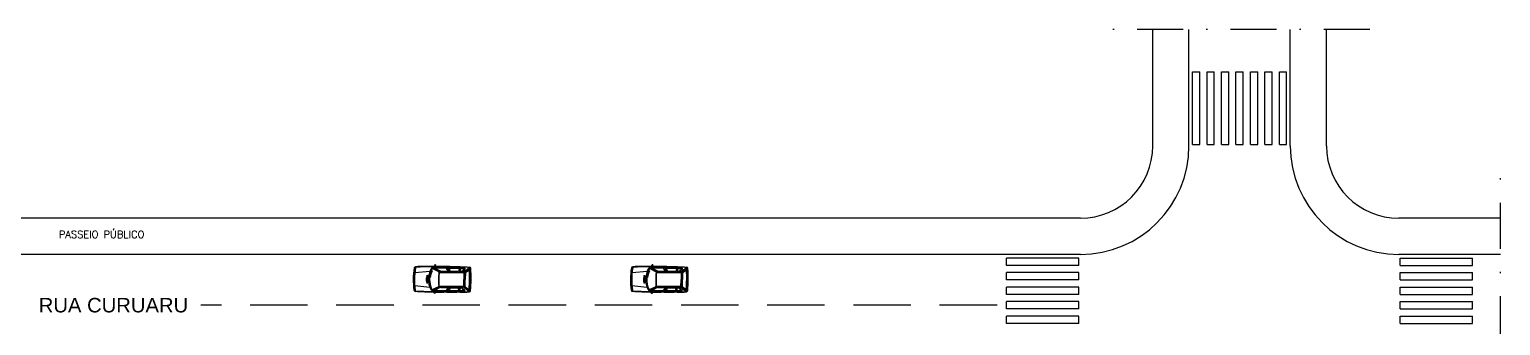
# Model space of a CAD drawing. Header units: millimetres. Extents: x 71 to 407, y 12 to 405.
# Drawn here: x 305.4 to 407.1, y 263.6 to 284 of the extents above; entities that cross this region are included whole.
import ezdxf

# ---------------------------------------------------------------- set-up
doc = ezdxf.new("R2010")
doc.units = ezdxf.units.MM
doc.header["$LTSCALE"] = 0.25
doc.linetypes.add('DASHDOT', pattern=[25.4, 12.7, -6.35, 0, -6.35])
doc.linetypes.add('HIDDEN', pattern=[9.525, 6.35, -3.175])
for name, color, linetype in [('CALCADAS', 250, 'Continuous'), ('EXTERN', 7, 'Continuous'), ('EXTERN-I', 251, 'Continuous'), ('TEXTO1', 7, 'Continuous')]:
    doc.layers.add(name, color=color, linetype=linetype)
doc.styles.get("Standard").update_dxf_attribs({"font": 'romans.shx'})
doc.styles.add('TECHNICLIGHT', font='arial.ttf')

msp = doc.modelspace()

# ---------------------------------------------------------------- linework, layer by layer
at = {"layer": 'CALCADAS', "linetype": 'DASHDOT'}
for p, q in [((398.032, 284.013), (380.032, 284.013)), ((407.058, 255.993), (407.058, 273.993))]:
    msp.add_line(p, q, dxfattribs=at)
at = {"layer": 'CALCADAS'}
for p, q in [((383.032, 275.993), (383.032, 284.013)), ((385.532, 275.993), (385.532, 284.013)), ((392.532, 275.993), (392.532, 284.013)), ((395.032, 275.993), (395.032, 284.013)), ((385.782, 276.089), (385.782, 281.089)), ((385.782, 281.089), (386.282, 281.089)), ((386.282, 276.089), (386.282, 281.089)), ((386.782, 276.089), (386.782, 281.089)), ((386.782, 281.089), (387.282, 281.089)), ((387.282, 276.089), (387.282, 281.089)), ((387.782, 276.089), (387.782, 281.089)), ((387.782, 281.089), (388.282, 281.089)), ((388.282, 276.089), (388.282, 281.089)), ((388.782, 276.089), (388.782, 281.089)), ((388.782, 281.089), (389.282, 281.089)), ((389.282, 276.089), (389.282, 281.089)), ((389.782, 276.089), (389.782, 281.089)), ((389.782, 281.089), (390.282, 281.089)), ((390.282, 276.089), (390.282, 281.089)), ((390.782, 276.089), (390.782, 281.089)), ((390.782, 281.089), (391.282, 281.089)), ((391.282, 276.089), (391.282, 281.089)), ((391.782, 276.089), (391.782, 281.089)), ((391.782, 281.089), (392.282, 281.089)), ((392.282, 276.089), (392.282, 281.089)), ((385.782, 276.089), (386.282, 276.089)), ((386.782, 276.089), (387.282, 276.089)), ((387.782, 276.089), (388.282, 276.089)), ((388.782, 276.089), (389.282, 276.089)), ((389.782, 276.089), (390.282, 276.089)), ((390.782, 276.089), (391.282, 276.089)), ((391.782, 276.089), (392.282, 276.089)), ((378.032, 270.993), (245.032, 270.993)), ((407.058, 270.993), (400.032, 270.993)), ((378.032, 268.493), (245.032, 268.493)), ((407.058, 268.493), (400.032, 268.493)), ((377.935, 268.243), (372.935, 268.243)), ((372.935, 267.743), (372.935, 268.243)), ((377.935, 267.743), (372.935, 267.743)), ((377.935, 267.743), (377.935, 268.243)), ((400.129, 268.243), (405.129, 268.243)), ((400.129, 267.743), (400.129, 268.243)), ((400.129, 267.743), (405.129, 267.743)), ((405.129, 267.743), (405.129, 268.243)), ((377.935, 267.243), (372.935, 267.243)), ((372.935, 266.743), (372.935, 267.243)), ((377.935, 266.743), (372.935, 266.743)), ((377.935, 266.243), (372.935, 266.243)), ((372.935, 265.743), (372.935, 266.243)), ((377.935, 266.743), (377.935, 267.243)), ((377.935, 265.743), (377.935, 266.243)), ((400.129, 267.243), (405.129, 267.243)), ((400.129, 266.743), (400.129, 267.243)), ((400.129, 266.743), (405.129, 266.743)), ((400.129, 266.243), (405.129, 266.243)), ((400.129, 265.743), (400.129, 266.243)), ((405.129, 266.743), (405.129, 267.243)), ((405.129, 265.743), (405.129, 266.243)), ((377.935, 265.743), (372.935, 265.743)), ((377.935, 265.243), (372.935, 265.243)), ((372.935, 264.743), (372.935, 265.243)), ((377.935, 264.743), (377.935, 265.243)), ((400.129, 265.743), (405.129, 265.743)), ((400.129, 265.243), (405.129, 265.243)), ((400.129, 264.743), (400.129, 265.243)), ((405.129, 264.743), (405.129, 265.243)), ((377.935, 264.743), (372.935, 264.743)), ((377.935, 264.243), (372.935, 264.243)), ((372.935, 263.743), (372.935, 264.243)), ((377.935, 263.743), (377.935, 264.243)), ((400.129, 264.743), (405.129, 264.743)), ((400.129, 264.243), (405.129, 264.243)), ((400.129, 263.743), (400.129, 264.243)), ((405.129, 263.743), (405.129, 264.243)), ((377.935, 263.743), (372.935, 263.743)), ((400.129, 263.743), (405.129, 263.743))]:
    msp.add_line(p, q, dxfattribs=at)
at = {"layer": 'CALCADAS', "linetype": 'HIDDEN', "ltscale": 2.5}
msp.add_line((372.276, 264.993), (317.285, 264.993), dxfattribs=at)
at = {"layer": 'CALCADAS'}
for centre, radius, start, end in [((378.032, 275.993), 5, 270, 0), ((378.032, 275.993), 7.5, 270, 0), ((400.032, 275.993), 7.5, 180, 270), ((400.032, 275.993), 5, 180, 270)]:
    msp.add_arc(centre, radius, start, end, dxfattribs=at)
at = {"layer": 'EXTERN', "color": 1}
for p, q in [((333.442, 267.77), (333.391, 267.67)), ((333.487, 267.773), (333.441, 267.67)), ((333.468, 267.781), (333.442, 267.77)), ((333.487, 267.773), (333.468, 267.781)), ((334.292, 267.665), (334.092, 267.667)), ((335.194, 267.644), (334.994, 267.646)), ((333.419, 265.805), (333.37, 265.907)), ((333.445, 265.794), (333.419, 265.805)), ((333.464, 265.802), (333.421, 265.906)), ((333.464, 265.802), (333.445, 265.794)), ((334.272, 265.891), (334.072, 265.893)), ((335.174, 265.891), (334.974, 265.893))]:
    msp.add_line(p, q, dxfattribs=at)
at = {"layer": 'EXTERN', "color": 6}
for p, q in [((348.446, 267.77), (348.395, 267.67)), ((348.491, 267.773), (348.445, 267.67)), ((348.472, 267.781), (348.446, 267.77)), ((348.491, 267.773), (348.472, 267.781)), ((349.296, 267.665), (349.096, 267.667)), ((350.198, 267.644), (349.998, 267.646)), ((348.423, 265.805), (348.374, 265.907)), ((348.449, 265.794), (348.423, 265.805)), ((348.468, 265.802), (348.425, 265.906)), ((348.468, 265.802), (348.449, 265.794)), ((349.276, 265.891), (349.076, 265.893)), ((350.178, 265.891), (349.978, 265.893))]:
    msp.add_line(p, q, dxfattribs=at)
at = {"layer": 'EXTERN', "color": 1}
for centre, radius, start, end in [((336.802, 266.748), 4.854, 170.25829, 188.41167), ((332.116, 267.553), 0.1, 89.33498, 170.25829), ((333.402, 218.521), 49.148, 90.01288, 91.49742), ((333.402, 218.521), 49.148, 89.20248, 89.95395), ((334.092, 267.657), 0.01, 89.33498, 127.29059), ((334.292, 267.655), 0.01, 43.18982, 89.33498), ((333.402, 218.521), 49.148, 88.15053, 88.95375), ((334.994, 267.636), 0.01, 89.33498, 125.55277), ((335.194, 267.634), 0.01, 17.64646, 89.33498), ((333.402, 218.521), 49.148, 87.14748, 87.89935), ((335.844, 267.529), 0.08, 4.25387, 87.14748), ((326.897, 266.863), 9.051, 359.33498, 4.25387), ((326.897, 266.863), 9.051, 354.5287, 359.33498), ((332.099, 266.053), 0.1, 188.41167, 269.33498), ((334.522, 315.042), 49.148, 267.17255, 268.65709), ((334.522, 315.042), 49.148, 268.71602, 269.46748), ((334.072, 265.903), 0.01, 231.37937, 269.33498), ((334.272, 265.901), 0.01, 269.33498, 315.48015), ((334.522, 315.042), 49.148, 269.71622, 270.51944), ((334.974, 265.903), 0.01, 233.1172, 269.33498), ((335.174, 265.901), 0.01, 269.33498, 341.02351), ((334.522, 315.042), 49.148, 270.77062, 271.50623), ((335.808, 266.01), 0.1, 273.66867, 354.5287)]:
    msp.add_arc(centre, radius, start, end, dxfattribs=at)
at = {"layer": 'EXTERN', "color": 6}
for centre, radius, start, end in [((351.806, 266.748), 4.854, 170.25829, 188.41167), ((347.12, 267.553), 0.1, 89.33498, 170.25829), ((348.406, 218.521), 49.148, 90.01288, 91.49742), ((348.406, 218.521), 49.148, 89.20248, 89.95395), ((349.096, 267.657), 0.01, 89.33498, 127.29059), ((349.296, 267.655), 0.01, 43.18982, 89.33498), ((348.406, 218.521), 49.148, 88.15053, 88.95375), ((349.998, 267.636), 0.01, 89.33498, 125.55277), ((350.198, 267.634), 0.01, 17.64646, 89.33498), ((348.406, 218.521), 49.148, 87.14748, 87.89935), ((350.848, 267.529), 0.08, 4.25387, 87.14748), ((341.901, 266.863), 9.051, 359.33498, 4.25387), ((341.901, 266.863), 9.051, 354.5287, 359.33498), ((347.103, 266.053), 0.1, 188.41167, 269.33498), ((349.526, 315.042), 49.148, 267.17255, 268.65709), ((349.526, 315.042), 49.148, 268.71602, 269.46748), ((349.076, 265.903), 0.01, 231.37937, 269.33498), ((349.276, 265.901), 0.01, 269.33498, 315.48015), ((349.526, 315.042), 49.148, 269.71622, 270.51944), ((349.978, 265.903), 0.01, 233.1172, 269.33498), ((350.178, 265.901), 0.01, 269.33498, 341.02351), ((349.526, 315.042), 49.148, 270.77062, 271.50623), ((350.812, 266.01), 0.1, 273.66867, 354.5287)]:
    msp.add_arc(centre, radius, start, end, dxfattribs=at)
at = {"layer": 'EXTERN-I', "color": 1}
for p, q in [((332.065, 267.254), (333.107, 267.341)), ((332.105, 267.547), (332.066, 267.547)), ((332.106, 267.552), (332.068, 267.552)), ((333.248, 267.364), (333.257, 267.36)), ((333.272, 267.555), (333.263, 267.67)), ((333.287, 267.566), (333.278, 267.67)), ((333.761, 267.322), (333.287, 267.566)), ((333.736, 267.312), (333.297, 267.538)), ((333.754, 267.314), (333.304, 267.545)), ((333.711, 267.299), (333.308, 267.506)), ((333.779, 267.357), (333.335, 267.586)), ((333.391, 267.67), (333.365, 267.619)), ((333.365, 267.619), (333.372, 267.604)), ((333.372, 267.598), (333.372, 267.604)), ((333.394, 267.595), (333.372, 267.604)), ((333.398, 267.588), (333.374, 267.588)), ((333.398, 267.583), (333.374, 267.583)), ((333.398, 267.578), (333.374, 267.578)), ((333.398, 267.573), (333.374, 267.573)), ((333.399, 267.593), (333.375, 267.593)), ((333.394, 267.595), (333.41, 267.599)), ((333.401, 267.596), (333.401, 267.595)), ((333.441, 267.67), (333.41, 267.599)), ((333.426, 267.605), (333.442, 267.531)), ((333.436, 267.605), (333.453, 267.525)), ((333.786, 267.371), (333.449, 267.544)), ((333.75, 267.268), (335.451, 267.248)), ((333.865, 267.297), (335.431, 267.278)), ((333.865, 267.287), (335.451, 267.268)), ((333.866, 267.352), (334.379, 267.346)), ((333.866, 267.337), (334.408, 267.33)), ((334.082, 267.657), (334.082, 267.634)), ((334.112, 267.624), (334.092, 267.624)), ((334.112, 267.638), (334.112, 267.624)), ((334.212, 267.647), (334.122, 267.648)), ((334.222, 267.637), (334.222, 267.622)), ((334.302, 267.621), (334.222, 267.622)), ((334.379, 267.346), (334.233, 267.55)), ((334.408, 267.33), (334.244, 267.56)), ((334.302, 267.655), (334.302, 267.621)), ((334.302, 267.655), (334.473, 267.289)), ((334.498, 267.329), (334.431, 267.556)), ((334.509, 267.344), (334.449, 267.546)), ((334.498, 267.329), (335.089, 267.322)), ((334.509, 267.344), (335.077, 267.337)), ((334.984, 267.636), (334.984, 267.613)), ((335.014, 267.602), (334.994, 267.603)), ((335.014, 267.617), (335.014, 267.602)), ((335.114, 267.626), (335.024, 267.627)), ((335.128, 267.527), (335.077, 267.337)), ((335.146, 267.536), (335.089, 267.322)), ((335.124, 267.616), (335.124, 267.601)), ((335.204, 267.6), (335.124, 267.601)), ((335.224, 267.572), (335.146, 267.282)), ((335.157, 267.322), (335.319, 267.32)), ((335.226, 267.523), (335.176, 267.336)), ((335.176, 267.336), (335.313, 267.335)), ((335.758, 267.604), (335.204, 267.637)), ((335.224, 267.572), (335.204, 267.637)), ((335.204, 267.634), (335.204, 267.6)), ((335.313, 267.335), (335.512, 267.494)), ((335.319, 267.32), (335.528, 267.488)), ((335.451, 267.268), (335.445, 266.764)), ((335.451, 267.298), (335.742, 267.531)), ((335.461, 267.293), (335.455, 266.764)), ((335.461, 267.293), (335.752, 267.527)), ((335.541, 267.278), (335.535, 266.763)), ((335.548, 267.29), (335.799, 267.455)), ((335.548, 267.278), (335.785, 267.434)), ((335.558, 267.26), (335.792, 267.415)), ((335.828, 267.595), (335.768, 267.601)), ((335.828, 267.595), (335.848, 267.594)), ((332.054, 266.354), (332.013, 266.374)), ((332.065, 267.254), (332.023, 267.234)), ((332.054, 266.354), (333.094, 266.241)), ((332.853, 266.8), (332.949, 266.798)), ((332.853, 266.789), (332.949, 266.788)), ((332.853, 266.766), (332.949, 266.765)), ((332.853, 266.741), (332.948, 266.74)), ((332.854, 266.847), (332.95, 266.846)), ((332.854, 266.823), (332.95, 266.822)), ((332.854, 266.775), (332.95, 266.774)), ((332.854, 266.752), (332.95, 266.751)), ((332.854, 266.727), (332.95, 266.726)), ((332.854, 266.717), (332.949, 266.716)), ((332.855, 266.872), (332.951, 266.871)), ((332.855, 266.861), (332.951, 266.86)), ((332.855, 266.837), (332.951, 266.836)), ((332.855, 266.814), (332.951, 266.812)), ((332.855, 266.703), (332.951, 266.702)), ((332.855, 266.693), (332.95, 266.692)), ((332.856, 266.679), (332.952, 266.678)), ((332.856, 266.669), (332.951, 266.668)), ((332.857, 266.896), (332.953, 266.895)), ((332.857, 266.886), (332.953, 266.885)), ((332.857, 266.655), (332.953, 266.654)), ((332.857, 266.645), (332.953, 266.644)), ((332.858, 266.92), (332.954, 266.918)), ((332.858, 266.91), (332.954, 266.909)), ((332.858, 266.631), (332.954, 266.63)), ((332.859, 266.62), (332.955, 266.619)), ((332.86, 266.934), (332.956, 266.932)), ((332.861, 266.944), (332.957, 266.943)), ((332.861, 266.606), (332.956, 266.605)), ((332.862, 266.958), (332.958, 266.957)), ((332.862, 266.596), (332.957, 266.595)), ((332.863, 266.968), (332.959, 266.967)), ((332.863, 266.582), (332.959, 266.581)), ((332.864, 266.572), (332.96, 266.571)), ((332.865, 266.982), (332.961, 266.981)), ((332.866, 266.992), (332.962, 266.991)), ((332.866, 266.558), (332.961, 266.557)), ((332.868, 267.006), (332.964, 267.005)), ((332.868, 266.548), (332.963, 266.547)), ((332.869, 266.534), (332.965, 266.533)), ((332.87, 267.016), (332.965, 267.015)), ((332.871, 267.03), (332.967, 267.029)), ((332.873, 267.041), (332.969, 267.039)), ((332.875, 267.055), (332.971, 267.053)), ((333.139, 267.069), (333.022, 266.802)), ((333.025, 266.795), (333.033, 266.792)), ((333.033, 266.792), (333.127, 267.021)), ((333.112, 266.916), (333.121, 266.914)), ((333.748, 266.246), (333.269, 266.013)), ((333.724, 266.256), (333.28, 266.041)), ((333.742, 266.254), (333.287, 266.033)), ((333.699, 266.27), (333.291, 266.072)), ((333.739, 266.32), (335.44, 266.3)), ((333.739, 266.3), (335.44, 266.28)), ((333.75, 267.248), (335.451, 267.228)), ((333.853, 266.269), (335.419, 266.251)), ((333.854, 266.279), (335.439, 266.26)), ((334.282, 265.901), (334.461, 266.262)), ((335.205, 265.961), (335.134, 266.254)), ((335.439, 266.26), (335.445, 266.764)), ((335.449, 266.235), (335.455, 266.764)), ((335.529, 266.249), (335.535, 266.763)), ((335.536, 266.248), (335.77, 266.086)), ((335.54, 266.278), (335.545, 266.763)), ((335.551, 267.248), (335.545, 266.763)), ((335.546, 266.266), (335.776, 266.106)), ((335.911, 266.789), (335.91, 266.729)), ((335.91, 266.729), (335.933, 266.729)), ((335.911, 266.789), (335.933, 266.789)), ((335.921, 266.779), (335.92, 266.739)), ((335.92, 266.739), (335.928, 266.739)), ((335.921, 266.779), (335.928, 266.779)), ((335.928, 266.739), (335.928, 266.779)), ((335.938, 266.734), (335.938, 266.784)), ((332.088, 266.059), (332.049, 266.06)), ((332.089, 266.054), (332.051, 266.055)), ((333.255, 266.024), (333.243, 265.91)), ((333.269, 266.013), (333.258, 265.909)), ((333.766, 266.21), (333.316, 265.992)), ((333.346, 265.958), (333.353, 265.972)), ((333.37, 265.907), (333.346, 265.958)), ((333.376, 265.982), (333.353, 265.972)), ((333.353, 265.978), (333.353, 265.972)), ((333.38, 266.003), (333.356, 266.003)), ((333.38, 265.998), (333.356, 265.998)), ((333.38, 265.993), (333.356, 265.993)), ((333.38, 265.988), (333.356, 265.988)), ((333.38, 265.983), (333.356, 265.983)), ((333.376, 265.982), (333.391, 265.977)), ((333.382, 265.98), (333.382, 265.981)), ((333.421, 265.906), (333.391, 265.977)), ((333.407, 265.971), (333.425, 266.044)), ((333.417, 265.971), (333.436, 266.05)), ((333.772, 266.196), (333.432, 266.031)), ((333.853, 266.229), (334.395, 266.222)), ((333.853, 266.214), (334.365, 266.208)), ((334.062, 265.903), (334.062, 265.927)), ((334.092, 265.936), (334.072, 265.936)), ((334.092, 265.921), (334.092, 265.936)), ((334.192, 265.91), (334.102, 265.911)), ((334.282, 265.934), (334.202, 265.935)), ((334.202, 265.92), (334.202, 265.935)), ((334.365, 266.208), (334.215, 266.007)), ((334.395, 266.222), (334.226, 265.997)), ((334.282, 265.901), (334.282, 265.934)), ((334.485, 266.221), (334.412, 265.996)), ((334.496, 266.206), (334.431, 266.006)), ((334.485, 266.221), (335.076, 266.215)), ((334.496, 266.206), (335.064, 266.2)), ((334.964, 265.903), (334.964, 265.927)), ((334.994, 265.936), (334.974, 265.936)), ((334.994, 265.921), (334.994, 265.936)), ((335.094, 265.91), (335.004, 265.911)), ((335.11, 266.009), (335.064, 266.2)), ((335.128, 266), (335.076, 266.215)), ((335.104, 265.92), (335.104, 265.935)), ((335.184, 265.934), (335.104, 265.935)), ((335.144, 266.214), (335.306, 266.212)), ((335.163, 266.199), (335.3, 266.197)), ((335.209, 266.011), (335.163, 266.199)), ((335.738, 265.917), (335.183, 265.898)), ((335.205, 265.961), (335.184, 265.898)), ((335.184, 265.901), (335.184, 265.934)), ((335.3, 266.197), (335.495, 266.033)), ((335.306, 266.212), (335.511, 266.039)), ((335.439, 266.23), (335.724, 265.99)), ((335.449, 266.235), (335.734, 265.995)), ((335.536, 266.236), (335.783, 266.065)), ((335.808, 265.925), (335.748, 265.92)), ((335.808, 265.925), (335.828, 265.926))]:
    msp.add_line(p, q, dxfattribs=at)
at = {"layer": 'EXTERN-I', "color": 6}
for p, q in [((347.069, 267.254), (348.111, 267.341)), ((347.109, 267.547), (347.07, 267.547)), ((347.11, 267.552), (347.072, 267.552)), ((348.252, 267.364), (348.261, 267.36)), ((348.276, 267.555), (348.267, 267.67)), ((348.291, 267.566), (348.282, 267.67)), ((348.765, 267.322), (348.291, 267.566)), ((348.74, 267.312), (348.301, 267.538)), ((348.758, 267.314), (348.308, 267.545)), ((348.715, 267.299), (348.312, 267.506)), ((348.783, 267.357), (348.339, 267.586)), ((348.395, 267.67), (348.369, 267.619)), ((348.369, 267.619), (348.376, 267.604)), ((348.376, 267.598), (348.376, 267.604)), ((348.398, 267.595), (348.376, 267.604)), ((348.402, 267.588), (348.378, 267.588)), ((348.402, 267.583), (348.378, 267.583)), ((348.402, 267.578), (348.378, 267.578)), ((348.402, 267.573), (348.378, 267.573)), ((348.403, 267.593), (348.379, 267.593)), ((348.398, 267.595), (348.414, 267.599)), ((348.405, 267.596), (348.405, 267.595)), ((348.445, 267.67), (348.414, 267.599)), ((348.43, 267.605), (348.446, 267.531)), ((348.44, 267.605), (348.457, 267.525)), ((348.79, 267.371), (348.453, 267.544)), ((348.754, 267.268), (350.455, 267.248)), ((348.869, 267.297), (350.435, 267.278)), ((348.869, 267.287), (350.455, 267.268)), ((348.87, 267.352), (349.382, 267.346)), ((348.87, 267.337), (349.412, 267.33)), ((349.086, 267.657), (349.086, 267.634)), ((349.116, 267.624), (349.096, 267.624)), ((349.116, 267.638), (349.116, 267.624)), ((349.216, 267.647), (349.126, 267.648)), ((349.226, 267.637), (349.226, 267.622)), ((349.306, 267.621), (349.226, 267.622)), ((349.382, 267.346), (349.237, 267.55)), ((349.412, 267.33), (349.248, 267.56)), ((349.306, 267.655), (349.306, 267.621)), ((349.306, 267.655), (349.477, 267.289)), ((349.502, 267.329), (349.435, 267.556)), ((349.513, 267.344), (349.453, 267.546)), ((349.502, 267.329), (350.093, 267.322)), ((349.513, 267.344), (350.081, 267.337)), ((349.988, 267.636), (349.988, 267.613)), ((350.018, 267.602), (349.998, 267.603)), ((350.018, 267.617), (350.018, 267.602)), ((350.118, 267.626), (350.028, 267.627)), ((350.132, 267.527), (350.081, 267.337)), ((350.15, 267.536), (350.093, 267.322)), ((350.128, 267.616), (350.128, 267.601)), ((350.208, 267.6), (350.128, 267.601)), ((350.228, 267.572), (350.15, 267.282)), ((350.161, 267.322), (350.323, 267.32)), ((350.23, 267.523), (350.18, 267.336)), ((350.18, 267.336), (350.317, 267.335)), ((350.762, 267.604), (350.208, 267.637)), ((350.228, 267.572), (350.208, 267.637)), ((350.208, 267.634), (350.208, 267.6)), ((350.317, 267.335), (350.516, 267.494)), ((350.323, 267.32), (350.532, 267.488)), ((350.455, 267.268), (350.449, 266.764)), ((350.455, 267.298), (350.746, 267.531)), ((350.465, 267.293), (350.459, 266.764)), ((350.465, 267.293), (350.756, 267.527)), ((350.545, 267.278), (350.539, 266.763)), ((350.552, 267.29), (350.803, 267.455)), ((350.552, 267.278), (350.789, 267.434)), ((350.562, 267.26), (350.796, 267.415)), ((350.832, 267.595), (350.772, 267.601)), ((350.832, 267.595), (350.852, 267.594)), ((347.058, 266.354), (347.017, 266.374)), ((347.069, 267.254), (347.027, 267.234)), ((347.058, 266.354), (348.098, 266.241)), ((347.857, 266.8), (347.953, 266.798)), ((347.857, 266.789), (347.953, 266.788)), ((347.857, 266.766), (347.953, 266.765)), ((347.857, 266.741), (347.952, 266.74)), ((347.858, 266.847), (347.954, 266.846)), ((347.858, 266.823), (347.954, 266.822)), ((347.858, 266.775), (347.954, 266.774)), ((347.858, 266.752), (347.954, 266.751)), ((347.858, 266.727), (347.954, 266.726)), ((347.858, 266.717), (347.953, 266.716)), ((347.859, 266.872), (347.955, 266.871)), ((347.859, 266.861), (347.955, 266.86)), ((347.859, 266.837), (347.955, 266.836)), ((347.859, 266.814), (347.955, 266.812)), ((347.859, 266.703), (347.955, 266.702)), ((347.859, 266.693), (347.954, 266.692)), ((347.86, 266.679), (347.956, 266.678)), ((347.86, 266.669), (347.955, 266.668)), ((347.861, 266.896), (347.957, 266.895)), ((347.861, 266.886), (347.957, 266.885)), ((347.861, 266.655), (347.957, 266.654)), ((347.861, 266.645), (347.957, 266.644)), ((347.862, 266.92), (347.958, 266.918)), ((347.862, 266.91), (347.958, 266.909)), ((347.862, 266.631), (347.958, 266.63)), ((347.863, 266.62), (347.959, 266.619)), ((347.864, 266.934), (347.96, 266.932)), ((347.865, 266.944), (347.961, 266.943)), ((347.865, 266.606), (347.96, 266.605)), ((347.866, 266.958), (347.962, 266.957)), ((347.866, 266.596), (347.961, 266.595)), ((347.867, 266.968), (347.963, 266.967)), ((347.867, 266.582), (347.963, 266.581)), ((347.868, 266.572), (347.964, 266.571)), ((347.869, 266.982), (347.965, 266.981)), ((347.87, 266.992), (347.966, 266.991)), ((347.87, 266.558), (347.965, 266.557)), ((347.872, 267.006), (347.968, 267.005)), ((347.872, 266.548), (347.967, 266.547)), ((347.873, 266.534), (347.969, 266.533)), ((347.874, 267.016), (347.969, 267.015)), ((347.875, 267.03), (347.971, 267.029)), ((347.877, 267.041), (347.973, 267.039)), ((347.879, 267.055), (347.975, 267.053)), ((348.143, 267.069), (348.026, 266.802)), ((348.029, 266.795), (348.037, 266.792)), ((348.037, 266.792), (348.131, 267.021)), ((348.116, 266.916), (348.125, 266.914)), ((348.752, 266.246), (348.273, 266.013)), ((348.728, 266.256), (348.284, 266.041)), ((348.746, 266.254), (348.291, 266.033)), ((348.703, 266.27), (348.295, 266.072)), ((348.743, 266.32), (350.444, 266.3)), ((348.743, 266.3), (350.444, 266.28)), ((348.754, 267.248), (350.455, 267.228)), ((348.857, 266.269), (350.423, 266.251)), ((348.858, 266.279), (350.443, 266.26)), ((349.286, 265.901), (349.465, 266.262)), ((350.209, 265.961), (350.138, 266.254)), ((350.443, 266.26), (350.449, 266.764)), ((350.453, 266.235), (350.459, 266.764)), ((350.533, 266.249), (350.539, 266.763)), ((350.54, 266.248), (350.774, 266.086)), ((350.544, 266.278), (350.549, 266.763)), ((350.555, 267.248), (350.549, 266.763)), ((350.55, 266.266), (350.78, 266.106)), ((350.915, 266.789), (350.914, 266.729)), ((350.914, 266.729), (350.936, 266.729)), ((350.915, 266.789), (350.937, 266.789)), ((350.925, 266.779), (350.924, 266.739)), ((350.924, 266.739), (350.932, 266.739)), ((350.925, 266.779), (350.932, 266.779)), ((350.932, 266.739), (350.932, 266.779)), ((350.942, 266.734), (350.942, 266.784)), ((347.092, 266.059), (347.053, 266.06)), ((347.093, 266.054), (347.055, 266.055)), ((348.259, 266.024), (348.247, 265.91)), ((348.273, 266.013), (348.262, 265.909)), ((348.77, 266.21), (348.32, 265.992)), ((348.35, 265.958), (348.357, 265.972)), ((348.374, 265.907), (348.35, 265.958)), ((348.38, 265.982), (348.357, 265.972)), ((348.357, 265.978), (348.357, 265.972)), ((348.384, 266.003), (348.36, 266.003)), ((348.384, 265.998), (348.36, 265.998)), ((348.384, 265.993), (348.36, 265.993)), ((348.384, 265.988), (348.36, 265.988)), ((348.384, 265.983), (348.36, 265.983)), ((348.38, 265.982), (348.395, 265.977)), ((348.386, 265.98), (348.386, 265.981)), ((348.425, 265.906), (348.395, 265.977)), ((348.411, 265.971), (348.429, 266.044)), ((348.421, 265.971), (348.44, 266.05)), ((348.776, 266.196), (348.436, 266.031)), ((348.857, 266.229), (349.399, 266.222)), ((348.857, 266.214), (349.369, 266.208)), ((349.066, 265.903), (349.066, 265.927)), ((349.096, 265.936), (349.076, 265.936)), ((349.096, 265.921), (349.096, 265.936)), ((349.196, 265.91), (349.106, 265.911)), ((349.286, 265.934), (349.206, 265.935)), ((349.206, 265.92), (349.206, 265.935)), ((349.369, 266.208), (349.219, 266.007)), ((349.399, 266.222), (349.23, 265.997)), ((349.286, 265.901), (349.286, 265.934)), ((349.489, 266.221), (349.416, 265.996)), ((349.5, 266.206), (349.435, 266.006)), ((349.489, 266.221), (350.08, 266.215)), ((349.5, 266.206), (350.068, 266.2)), ((349.968, 265.903), (349.968, 265.927)), ((349.998, 265.936), (349.978, 265.936)), ((349.998, 265.921), (349.998, 265.936)), ((350.098, 265.91), (350.008, 265.911)), ((350.114, 266.009), (350.068, 266.2)), ((350.132, 266), (350.08, 266.215)), ((350.108, 265.92), (350.108, 265.935)), ((350.188, 265.934), (350.108, 265.935)), ((350.148, 266.214), (350.31, 266.212)), ((350.167, 266.199), (350.304, 266.197)), ((350.213, 266.011), (350.167, 266.199)), ((350.742, 265.917), (350.187, 265.898)), ((350.209, 265.961), (350.188, 265.898)), ((350.188, 265.901), (350.188, 265.934)), ((350.304, 266.197), (350.499, 266.033)), ((350.31, 266.212), (350.515, 266.039)), ((350.443, 266.23), (350.728, 265.99)), ((350.453, 266.235), (350.738, 265.995)), ((350.54, 266.236), (350.787, 266.065)), ((350.812, 265.925), (350.752, 265.92)), ((350.812, 265.925), (350.832, 265.926))]:
    msp.add_line(p, q, dxfattribs=at)
at = {"layer": 'EXTERN-I', "color": 1}
for centre, radius, start, end in [((336.802, 266.748), 4.804, 170.45046, 188.41167), ((336.802, 266.748), 4.764, 170.35466, 188.41167), ((332.066, 267.545), 0.002, 89.33498, 170.45046), ((336.802, 266.748), 4.804, 169.82879, 170.34176), ((332.068, 267.554), 0.002, 170.34176, 269.33498), ((332.123, 267.588), 0.05, 91.49356, 169.82879), ((336.802, 266.748), 4.764, 169.91474, 170.29378), ((332.161, 267.574), 0.05, 91.44948, 169.91474), ((333.402, 218.521), 49.133, 90.16027, 91.49356), ((333.402, 218.521), 49.118, 90.15893, 91.44948), ((334.557, 266.775), 1.557, 151.90456, 179.33498), ((334.772, 266.772), 1.712, 154.29667, 175.74246), ((334.772, 266.772), 1.689, 155.12196, 173.37902), ((334.875, 266.623), 1.793, 155.68391, 170.42941), ((334.87, 266.625), 1.773, 155.49795, 170.61537), ((333.263, 267.465), 0.09, 83.92858, 151.90456), ((333.275, 267.493), 0.05, 62.80039, 154.29667), ((333.285, 267.462), 0.05, 62.80039, 155.12196), ((333.246, 267.359), 0.005, 65.52364, 155.68391), ((333.263, 267.465), 0.09, 62.80039, 83.92858), ((333.339, 267.595), 0.01, 90.06166, 242.80039), ((333.392, 218.521), 49.083, 90.0231, 90.06166), ((333.377, 267.598), 0.005, 178.42081, 269.33498), ((333.374, 267.591), 0.0025, 89.33498, 269.33498), ((333.374, 267.586), 0.0025, 89.33498, 269.33498), ((333.374, 267.581), 0.0025, 89.33498, 269.33498), ((333.374, 267.576), 0.0025, 89.33498, 269.33498), ((333.398, 267.591), 0.0025, 269.33498, 89.33498), ((333.398, 267.586), 0.0025, 269.33498, 89.33498), ((333.398, 267.581), 0.0025, 269.33498, 89.33498), ((333.398, 267.576), 0.0025, 269.33498, 89.33498), ((333.399, 267.595), 0.002, 269.33498, 359.33498), ((333.392, 218.521), 49.083, 87.53273, 89.97553), ((333.402, 218.509), 49.058, 87.53243, 89.95052), ((333.402, 218.509), 49.048, 89.02929, 89.94796), ((333.402, 218.509), 49.038, 89.02066, 89.94539), ((337.974, 266.735), 4.281, 172.83769, 179.33498), ((333.698, 267.272), 0.03, 352.83769, 62.80039), ((337.974, 266.735), 4.258, 172.62277, 179.33498), ((333.722, 267.285), 0.03, 352.62277, 62.80039), ((333.868, 267.537), 0.25, 242.80039, 269.33498), ((333.868, 267.537), 0.24, 242.80039, 269.33498), ((333.868, 267.537), 0.2, 242.80039, 269.33498), ((333.868, 267.537), 0.185, 242.80039, 269.33498), ((334.092, 267.657), 0.01, 127.29059, 179.33498), ((334.092, 267.634), 0.01, 179.33498, 269.33498), ((334.122, 267.638), 0.01, 89.33498, 179.33498), ((334.212, 267.637), 0.01, 359.33498, 89.33498), ((334.292, 267.655), 0.01, 359.33498, 43.18982), ((333.402, 218.509), 49.048, 87.98303, 88.77631), ((333.402, 218.509), 49.038, 87.98573, 88.77256), ((334.994, 267.636), 0.01, 125.55277, 179.33498), ((334.994, 267.613), 0.01, 179.33498, 269.33498), ((335.024, 267.617), 0.01, 89.33498, 179.33498), ((335.114, 267.616), 0.01, 359.33498, 89.33498), ((335.194, 267.634), 0.01, 359.33498, 17.64646), ((333.409, 218.509), 49.038, 87.55462, 87.87871), ((333.402, 218.509), 49.048, 87.54129, 87.86817), ((335.457, 267.273), 0.0261, 101.46394, 167.20602), ((335.5, 267.492), 0.01, 4.06675, 87.55462), ((335.503, 267.519), 0.04, 308.7919, 87.53273), ((335.506, 267.502), 0.01, 308.7919, 87.54129), ((335.513, 267.502), 0.02, 308.7919, 87.53243), ((335.556, 267.277), 0.015, 123.38531, 179.33498), ((335.556, 267.265), 0.015, 123.38531, 179.33498), ((335.566, 267.248), 0.015, 123.38531, 179.33498), ((335.71, 267.57), 0.05, 308.7919, 4.58587), ((335.721, 267.566), 0.05, 308.7919, 4.5516), ((326.897, 266.863), 8.891, 4.58587, 4.77917), ((326.897, 266.863), 8.901, 4.5516, 4.75142), ((335.802, 267.409), 0.03, 3.50862, 123.38531), ((335.803, 267.398), 0.02, 3.43453, 123.38531), ((335.816, 267.43), 0.03, 3.63773, 123.38531), ((326.897, 266.863), 8.941, 359.33498, 3.43453), ((335.826, 267.565), 0.03, 4.4915, 87.1703), ((326.897, 266.863), 8.951, 359.33498, 3.50862), ((326.897, 266.863), 8.966, 359.33498, 3.63773), ((335.846, 267.564), 0.03, 4.47508, 87.14677), ((326.897, 266.863), 8.986, 359.33498, 4.4915), ((326.897, 266.863), 9.006, 359.33498, 4.47508), ((332.862, 266.806), 0.0108, 133.20148, 214.61352), ((332.862, 266.783), 0.0108, 144.05645, 225.46849), ((332.862, 266.759), 0.0108, 144.05645, 225.46849), ((332.861, 266.735), 0.0108, 144.05645, 225.46849), ((332.863, 266.854), 0.0108, 133.20148, 214.61352), ((332.863, 266.829), 0.0108, 133.20148, 214.61352), ((332.862, 266.711), 0.0108, 144.05645, 225.46849), ((332.863, 266.687), 0.0108, 144.05645, 225.46849), ((332.864, 266.878), 0.0108, 133.20148, 214.61352), ((332.864, 266.663), 0.0108, 144.05645, 225.46849), ((332.866, 266.902), 0.0108, 133.20148, 214.61352), ((332.866, 266.638), 0.0108, 144.05645, 225.46849), ((332.867, 266.926), 0.0108, 133.20148, 214.61352), ((332.868, 266.614), 0.0108, 144.05645, 225.46849), ((332.87, 266.95), 0.0108, 133.20148, 214.61352), ((332.87, 266.59), 0.0108, 144.05645, 225.46849), ((332.872, 266.974), 0.0108, 133.20148, 214.61352), ((332.873, 266.566), 0.0108, 144.05645, 225.46849), ((332.875, 266.998), 0.0108, 133.20148, 214.61352), ((332.876, 266.541), 0.0108, 144.05645, 225.46849), ((332.878, 267.022), 0.0108, 133.20148, 214.61352), ((332.882, 267.047), 0.0108, 133.20148, 214.61352), ((332.941, 266.732), 0.0107, 323.77042, 46.20055), ((332.942, 266.806), 0.0107, 312.46942, 34.89955), ((332.942, 266.78), 0.0107, 323.77042, 46.20055), ((332.942, 266.757), 0.0107, 323.77042, 46.20055), ((332.942, 266.708), 0.0107, 323.77042, 46.20055), ((332.942, 266.854), 0.0107, 312.46942, 34.89955), ((332.942, 266.83), 0.0107, 312.46942, 34.89955), ((332.943, 266.684), 0.0107, 323.77042, 46.20055), ((332.944, 266.878), 0.0107, 312.46942, 34.89955), ((332.944, 266.66), 0.0107, 323.77042, 46.20055), ((332.945, 266.902), 0.0107, 312.46942, 34.89955), ((332.946, 266.636), 0.0107, 323.77042, 46.20055), ((332.947, 266.926), 0.0107, 312.46942, 34.89955), ((332.948, 266.612), 0.0107, 323.77042, 46.20055), ((332.949, 266.951), 0.0107, 312.46942, 34.89955), ((332.95, 266.587), 0.0107, 323.77042, 46.20055), ((332.952, 266.975), 0.0107, 312.46942, 34.89955), ((332.953, 266.563), 0.0107, 323.77042, 46.20055), ((332.955, 266.999), 0.0107, 312.46942, 34.89955), ((332.956, 266.539), 0.0107, 323.77042, 46.20055), ((332.958, 267.023), 0.0107, 312.46942, 34.89955), ((332.962, 267.047), 0.0107, 312.46942, 34.89955), ((334.557, 266.775), 1.557, 179.33498, 206.76541), ((333.027, 266.8), 0.005, 156.41327, 246.41327), ((334.772, 266.772), 1.712, 176.95076, 179.33498), ((334.772, 266.772), 1.712, 179.33498, 204.37329), ((334.772, 266.772), 1.689, 174.58102, 179.33498), ((334.772, 266.772), 1.689, 179.33498, 203.548), ((333.123, 266.991), 0.005, 170.42941, 260.58967), ((337.974, 266.735), 4.281, 179.33498, 185.83228), ((333.686, 266.297), 0.03, 295.86958, 5.83228), ((337.974, 266.735), 4.258, 179.33498, 186.04719), ((333.711, 266.283), 0.03, 295.86958, 6.04719), ((333.851, 266.029), 0.25, 89.33498, 115.86958), ((333.851, 266.029), 0.24, 89.33498, 115.86958), ((335.445, 266.256), 0.0261, 191.46394, 257.20602), ((335.544, 266.261), 0.015, 179.33498, 235.28466), ((335.544, 266.249), 0.015, 179.33498, 235.28466), ((335.555, 266.278), 0.015, 179.33498, 235.28466), ((326.897, 266.863), 8.941, 355.23544, 359.33498), ((326.897, 266.863), 8.951, 355.16135, 359.33498), ((326.897, 266.863), 8.966, 355.03224, 359.33498), ((326.897, 266.863), 8.986, 354.17846, 359.33498), ((326.897, 266.863), 9.006, 354.19489, 359.33498), ((335.933, 266.784), 0.005, 359.33498, 89.33498), ((335.933, 266.734), 0.005, 269.33498, 359.33498), ((332.099, 266.053), 0.1, 188.41167, 269.33498), ((332.049, 266.062), 0.002, 188.21951, 269.33498), ((332.051, 266.053), 0.002, 89.33498, 188.32821), ((336.802, 266.748), 4.804, 188.32821, 188.84118), ((332.104, 266.018), 0.05, 188.84118, 267.17641), ((336.802, 266.748), 4.764, 188.37619, 188.75523), ((332.143, 266.031), 0.05, 188.75523, 267.22048), ((334.522, 315.042), 49.133, 267.17641, 268.5097), ((334.522, 315.042), 49.118, 267.22048, 268.51104), ((333.247, 266.114), 0.09, 206.76541, 274.74139), ((333.258, 266.086), 0.05, 204.37329, 295.86958), ((333.27, 266.117), 0.05, 203.548, 295.86958), ((333.247, 266.114), 0.09, 274.74139, 295.86958), ((333.32, 265.983), 0.01, 115.86958, 268.60831), ((334.512, 315.042), 49.083, 268.60831, 268.64686), ((333.356, 265.996), 0.0025, 89.33498, 269.33498), ((333.356, 265.991), 0.0025, 89.33498, 269.33498), ((333.356, 265.986), 0.0025, 89.33498, 269.33498), ((333.358, 265.978), 0.005, 89.33498, 180.24916), ((333.356, 266.001), 0.0025, 89.33498, 269.33498), ((333.38, 266.001), 0.0025, 269.33498, 89.33498), ((333.38, 265.996), 0.0025, 269.33498, 89.33498), ((333.38, 265.991), 0.0025, 269.33498, 89.33498), ((333.38, 265.986), 0.0025, 269.33498, 89.33498), ((333.38, 265.981), 0.002, 359.33498, 89.33498), ((334.512, 315.042), 49.083, 268.69444, 271.13724), ((334.522, 315.054), 49.058, 268.71945, 271.13753), ((334.522, 315.054), 49.048, 268.72201, 269.64068), ((334.522, 315.054), 49.038, 268.72458, 269.64931), ((333.851, 266.029), 0.2, 89.33498, 115.86958), ((333.851, 266.029), 0.185, 89.33498, 115.86958), ((334.072, 265.926), 0.01, 89.33498, 179.33498), ((334.072, 265.903), 0.01, 179.33498, 231.37937), ((334.102, 265.921), 0.01, 179.33498, 269.33498), ((334.192, 265.92), 0.01, 269.33498, 359.33498), ((334.272, 265.901), 0.01, 315.48015, 359.33498), ((334.522, 315.054), 49.048, 269.89366, 270.68694), ((334.522, 315.054), 49.038, 269.89741, 270.68424), ((334.974, 265.926), 0.01, 89.33498, 179.33498), ((334.974, 265.903), 0.01, 179.33498, 233.1172), ((335.004, 265.921), 0.01, 179.33498, 269.33498), ((335.094, 265.92), 0.01, 269.33498, 359.33498), ((335.174, 265.901), 0.01, 341.02351, 359.33498), ((334.529, 315.054), 49.038, 270.79126, 271.11535), ((334.522, 315.054), 49.048, 270.8018, 271.12867), ((335.484, 266.035), 0.01, 271.11535, 354.60322), ((335.486, 266.008), 0.04, 271.13724, 49.87807), ((335.488, 266.025), 0.01, 271.12867, 49.87807), ((335.496, 266.025), 0.02, 271.13753, 49.87807), ((335.691, 265.952), 0.05, 354.0841, 49.87807), ((335.702, 265.956), 0.05, 354.11837, 49.87807), ((326.897, 266.863), 8.891, 353.89079, 354.0841), ((326.897, 266.863), 8.901, 353.91855, 354.11837), ((335.787, 266.111), 0.03, 235.28466, 355.16135), ((335.788, 266.122), 0.02, 235.28466, 355.23544), ((335.8, 266.09), 0.03, 235.28466, 355.03224), ((335.807, 265.955), 0.03, 271.49967, 354.17846), ((335.828, 265.956), 0.03, 271.5232, 354.19489)]:
    msp.add_arc(centre, radius, start, end, dxfattribs=at)
at = {"layer": 'EXTERN-I', "color": 6}
for centre, radius, start, end in [((351.806, 266.748), 4.804, 170.45046, 188.41167), ((351.806, 266.748), 4.764, 170.35466, 188.41167), ((347.07, 267.545), 0.002, 89.33498, 170.45046), ((351.806, 266.748), 4.804, 169.82879, 170.34176), ((347.072, 267.554), 0.002, 170.34176, 269.33498), ((347.127, 267.588), 0.05, 91.49356, 169.82879), ((351.806, 266.748), 4.764, 169.91474, 170.29378), ((347.165, 267.574), 0.05, 91.44948, 169.91474), ((348.406, 218.521), 49.133, 90.16027, 91.49356), ((348.406, 218.521), 49.118, 90.15893, 91.44948), ((349.561, 266.775), 1.557, 151.90456, 179.33498), ((349.776, 266.772), 1.712, 154.29667, 175.74246), ((349.776, 266.772), 1.689, 155.12196, 173.37902), ((349.879, 266.623), 1.793, 155.68391, 170.42941), ((349.874, 266.625), 1.773, 155.49795, 170.61537), ((348.267, 267.465), 0.09, 83.92858, 151.90456), ((348.279, 267.493), 0.05, 62.80039, 154.29667), ((348.289, 267.462), 0.05, 62.80039, 155.12196), ((348.25, 267.359), 0.005, 65.52364, 155.68391), ((348.267, 267.465), 0.09, 62.80039, 83.92858), ((348.343, 267.595), 0.01, 90.06166, 242.80039), ((348.396, 218.521), 49.083, 90.0231, 90.06166), ((348.381, 267.598), 0.005, 178.42081, 269.33498), ((348.378, 267.591), 0.0025, 89.33498, 269.33498), ((348.378, 267.586), 0.0025, 89.33498, 269.33498), ((348.378, 267.581), 0.0025, 89.33498, 269.33498), ((348.378, 267.576), 0.0025, 89.33498, 269.33498), ((348.402, 267.591), 0.0025, 269.33498, 89.33498), ((348.402, 267.586), 0.0025, 269.33498, 89.33498), ((348.402, 267.581), 0.0025, 269.33498, 89.33498), ((348.402, 267.576), 0.0025, 269.33498, 89.33498), ((348.403, 267.595), 0.002, 269.33498, 359.33498), ((348.396, 218.521), 49.083, 87.53273, 89.97553), ((348.406, 218.509), 49.058, 87.53243, 89.95052), ((348.406, 218.509), 49.048, 89.02929, 89.94796), ((348.406, 218.509), 49.038, 89.02066, 89.94539), ((352.978, 266.735), 4.281, 172.83769, 179.33498), ((348.701, 267.272), 0.03, 352.83769, 62.80039), ((352.978, 266.735), 4.258, 172.62277, 179.33498), ((348.726, 267.285), 0.03, 352.62277, 62.80039), ((348.872, 267.537), 0.25, 242.80039, 269.33498), ((348.872, 267.537), 0.24, 242.80039, 269.33498), ((348.872, 267.537), 0.2, 242.80039, 269.33498), ((348.872, 267.537), 0.185, 242.80039, 269.33498), ((349.096, 267.657), 0.01, 127.29059, 179.33498), ((349.096, 267.634), 0.01, 179.33498, 269.33498), ((349.126, 267.638), 0.01, 89.33498, 179.33498), ((349.216, 267.637), 0.01, 359.33498, 89.33498), ((349.296, 267.655), 0.01, 359.33498, 43.18982), ((348.406, 218.509), 49.048, 87.98303, 88.77631), ((348.406, 218.509), 49.038, 87.98573, 88.77256), ((349.998, 267.636), 0.01, 125.55277, 179.33498), ((349.998, 267.613), 0.01, 179.33498, 269.33498), ((350.028, 267.617), 0.01, 89.33498, 179.33498), ((350.118, 267.616), 0.01, 359.33498, 89.33498), ((350.198, 267.634), 0.01, 359.33498, 17.64646), ((348.413, 218.509), 49.038, 87.55462, 87.87871), ((348.406, 218.509), 49.048, 87.54129, 87.86817), ((350.461, 267.273), 0.0261, 101.46394, 167.20602), ((350.504, 267.492), 0.01, 4.06675, 87.55462), ((350.507, 267.519), 0.04, 308.7919, 87.53273), ((350.51, 267.502), 0.01, 308.7919, 87.54129), ((350.517, 267.502), 0.02, 308.7919, 87.53243), ((350.56, 267.277), 0.015, 123.38531, 179.33498), ((350.56, 267.265), 0.015, 123.38531, 179.33498), ((350.57, 267.248), 0.015, 123.38531, 179.33498), ((350.714, 267.57), 0.05, 308.7919, 4.58587), ((350.725, 267.566), 0.05, 308.7919, 4.5516), ((341.901, 266.863), 8.891, 4.58587, 4.77917), ((341.901, 266.863), 8.901, 4.5516, 4.75142), ((350.806, 267.409), 0.03, 3.50862, 123.38531), ((350.807, 267.398), 0.02, 3.43453, 123.38531), ((350.82, 267.43), 0.03, 3.63773, 123.38531), ((341.901, 266.863), 8.941, 359.33498, 3.43453), ((350.83, 267.565), 0.03, 4.4915, 87.1703), ((341.901, 266.863), 8.951, 359.33498, 3.50862), ((341.901, 266.863), 8.966, 359.33498, 3.63773), ((350.85, 267.564), 0.03, 4.47508, 87.14677), ((341.901, 266.863), 8.986, 359.33498, 4.4915), ((341.901, 266.863), 9.006, 359.33498, 4.47508), ((347.866, 266.806), 0.0108, 133.20148, 214.61352), ((347.866, 266.783), 0.0108, 144.05645, 225.46849), ((347.866, 266.759), 0.0108, 144.05645, 225.46849), ((347.865, 266.735), 0.0108, 144.05645, 225.46849), ((347.867, 266.854), 0.0108, 133.20148, 214.61352), ((347.867, 266.829), 0.0108, 133.20148, 214.61352), ((347.866, 266.711), 0.0108, 144.05645, 225.46849), ((347.867, 266.687), 0.0108, 144.05645, 225.46849), ((347.868, 266.878), 0.0108, 133.20148, 214.61352), ((347.868, 266.663), 0.0108, 144.05645, 225.46849), ((347.87, 266.902), 0.0108, 133.20148, 214.61352), ((347.87, 266.638), 0.0108, 144.05645, 225.46849), ((347.871, 266.926), 0.0108, 133.20148, 214.61352), ((347.872, 266.614), 0.0108, 144.05645, 225.46849), ((347.874, 266.95), 0.0108, 133.20148, 214.61352), ((347.874, 266.59), 0.0108, 144.05645, 225.46849), ((347.876, 266.974), 0.0108, 133.20148, 214.61352), ((347.877, 266.566), 0.0108, 144.05645, 225.46849), ((347.879, 266.998), 0.0108, 133.20148, 214.61352), ((347.88, 266.541), 0.0108, 144.05645, 225.46849), ((347.882, 267.022), 0.0108, 133.20148, 214.61352), ((347.886, 267.047), 0.0108, 133.20148, 214.61352), ((347.945, 266.732), 0.0107, 323.77042, 46.20055), ((347.946, 266.806), 0.0107, 312.46942, 34.89955), ((347.946, 266.78), 0.0107, 323.77042, 46.20055), ((347.946, 266.757), 0.0107, 323.77042, 46.20055), ((347.946, 266.708), 0.0107, 323.77042, 46.20055), ((347.946, 266.854), 0.0107, 312.46942, 34.89955), ((347.946, 266.83), 0.0107, 312.46942, 34.89955), ((347.947, 266.684), 0.0107, 323.77042, 46.20055), ((347.948, 266.878), 0.0107, 312.46942, 34.89955), ((347.948, 266.66), 0.0107, 323.77042, 46.20055), ((347.949, 266.902), 0.0107, 312.46942, 34.89955), ((347.95, 266.636), 0.0107, 323.77042, 46.20055), ((347.951, 266.926), 0.0107, 312.46942, 34.89955), ((347.952, 266.612), 0.0107, 323.77042, 46.20055), ((347.953, 266.951), 0.0107, 312.46942, 34.89955), ((347.954, 266.587), 0.0107, 323.77042, 46.20055), ((347.956, 266.975), 0.0107, 312.46942, 34.89955), ((347.957, 266.563), 0.0107, 323.77042, 46.20055), ((347.959, 266.999), 0.0107, 312.46942, 34.89955), ((347.96, 266.539), 0.0107, 323.77042, 46.20055), ((347.962, 267.023), 0.0107, 312.46942, 34.89955), ((347.966, 267.047), 0.0107, 312.46942, 34.89955), ((349.561, 266.775), 1.557, 179.33498, 206.76541), ((348.031, 266.8), 0.005, 156.41327, 246.41327), ((349.776, 266.772), 1.712, 176.95076, 179.33498), ((349.776, 266.772), 1.712, 179.33498, 204.37329), ((349.776, 266.772), 1.689, 174.58102, 179.33498), ((349.776, 266.772), 1.689, 179.33498, 203.548), ((348.127, 266.991), 0.005, 170.42941, 260.58967), ((352.978, 266.735), 4.281, 179.33498, 185.83228), ((348.69, 266.297), 0.03, 295.86958, 5.83228), ((352.978, 266.735), 4.258, 179.33498, 186.04719), ((348.715, 266.283), 0.03, 295.86958, 6.04719), ((348.855, 266.029), 0.25, 89.33498, 115.86958), ((348.855, 266.029), 0.24, 89.33498, 115.86958), ((350.449, 266.256), 0.0261, 191.46394, 257.20602), ((350.548, 266.261), 0.015, 179.33498, 235.28466), ((350.548, 266.249), 0.015, 179.33498, 235.28466), ((350.559, 266.278), 0.015, 179.33498, 235.28466), ((341.901, 266.863), 8.941, 355.23544, 359.33498), ((341.901, 266.863), 8.951, 355.16135, 359.33498), ((341.901, 266.863), 8.966, 355.03224, 359.33498), ((341.901, 266.863), 8.986, 354.17846, 359.33498), ((341.901, 266.863), 9.006, 354.19489, 359.33498), ((350.937, 266.734), 0.005, 269.33498, 359.33498), ((350.937, 266.784), 0.005, 359.33498, 89.33498), ((347.103, 266.053), 0.1, 188.41167, 269.33498), ((347.053, 266.062), 0.002, 188.21951, 269.33498), ((347.055, 266.053), 0.002, 89.33498, 188.32821), ((351.806, 266.748), 4.804, 188.32821, 188.84118), ((347.108, 266.018), 0.05, 188.84118, 267.17641), ((351.806, 266.748), 4.764, 188.37619, 188.75523), ((347.147, 266.031), 0.05, 188.75523, 267.22048), ((349.526, 315.042), 49.133, 267.17641, 268.5097), ((349.526, 315.042), 49.118, 267.22048, 268.51104), ((348.251, 266.114), 0.09, 206.76541, 274.74139), ((348.262, 266.086), 0.05, 204.37329, 295.86958), ((348.274, 266.117), 0.05, 203.548, 295.86958), ((348.251, 266.114), 0.09, 274.74139, 295.86958), ((348.324, 265.983), 0.01, 115.86958, 268.60831), ((349.516, 315.042), 49.083, 268.60831, 268.64686), ((348.36, 265.996), 0.0025, 89.33498, 269.33498), ((348.36, 265.991), 0.0025, 89.33498, 269.33498), ((348.36, 265.986), 0.0025, 89.33498, 269.33498), ((348.362, 265.978), 0.005, 89.33498, 180.24916), ((348.36, 266.001), 0.0025, 89.33498, 269.33498), ((348.384, 266.001), 0.0025, 269.33498, 89.33498), ((348.384, 265.996), 0.0025, 269.33498, 89.33498), ((348.384, 265.991), 0.0025, 269.33498, 89.33498), ((348.384, 265.986), 0.0025, 269.33498, 89.33498), ((348.384, 265.981), 0.002, 359.33498, 89.33498), ((349.516, 315.042), 49.083, 268.69444, 271.13724), ((349.526, 315.054), 49.058, 268.71945, 271.13753), ((349.526, 315.054), 49.048, 268.72201, 269.64068), ((349.526, 315.054), 49.038, 268.72458, 269.64931), ((348.855, 266.029), 0.2, 89.33498, 115.86958), ((348.855, 266.029), 0.185, 89.33498, 115.86958), ((349.076, 265.926), 0.01, 89.33498, 179.33498), ((349.076, 265.903), 0.01, 179.33498, 231.37937), ((349.106, 265.921), 0.01, 179.33498, 269.33498), ((349.196, 265.92), 0.01, 269.33498, 359.33498), ((349.276, 265.901), 0.01, 315.48015, 359.33498), ((349.526, 315.054), 49.048, 269.89366, 270.68694), ((349.526, 315.054), 49.038, 269.89741, 270.68424), ((349.978, 265.926), 0.01, 89.33498, 179.33498), ((349.978, 265.903), 0.01, 179.33498, 233.1172), ((350.008, 265.921), 0.01, 179.33498, 269.33498), ((350.098, 265.92), 0.01, 269.33498, 359.33498), ((350.178, 265.901), 0.01, 341.02351, 359.33498), ((349.533, 315.054), 49.038, 270.79126, 271.11535), ((349.526, 315.054), 49.048, 270.8018, 271.12867), ((350.488, 266.035), 0.01, 271.11535, 354.60322), ((350.49, 266.008), 0.04, 271.13724, 49.87807), ((350.492, 266.025), 0.01, 271.12867, 49.87807), ((350.5, 266.025), 0.02, 271.13753, 49.87807), ((350.695, 265.952), 0.05, 354.0841, 49.87807), ((350.706, 265.956), 0.05, 354.11837, 49.87807), ((341.901, 266.863), 8.891, 353.89079, 354.0841), ((341.901, 266.863), 8.901, 353.91855, 354.11837), ((350.791, 266.111), 0.03, 235.28466, 355.16135), ((350.792, 266.122), 0.02, 235.28466, 355.23544), ((350.804, 266.09), 0.03, 235.28466, 355.03224), ((350.811, 265.955), 0.03, 271.49967, 354.17846), ((350.832, 265.956), 0.03, 271.5232, 354.19489)]:
    msp.add_arc(centre, radius, start, end, dxfattribs=at)

# ---------------------------------------------------------------- texts
at = {"layer": 'TEXTO1'}
msp.add_text('PASSEIO PÚBLICO', height=0.5, dxfattribs=at).set_placement((307.469, 269.63))
at = {"layer": 'TEXTO1', "linetype": 'Continuous', "style": 'TECHNICLIGHT'}
msp.add_text('RUA CURUARU', height=1, dxfattribs=at).set_placement((306.085, 264.499))

doc.saveas('drawing.dxf')
